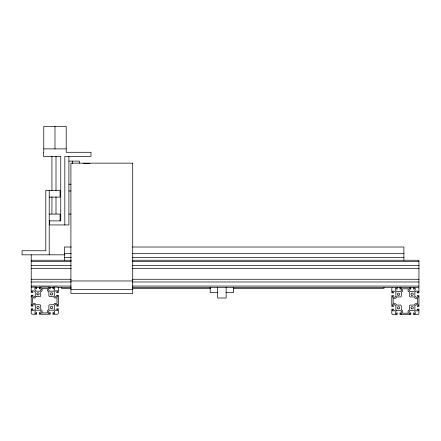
<?xml version="1.0" encoding="UTF-8"?>
<svg xmlns="http://www.w3.org/2000/svg" width="441" height="441" viewBox="0 0 441 441"><rect width="100%" height="100%" fill="white"/><g stroke="black" fill="none" stroke-linecap="round" stroke-linejoin="round"><path stroke-width="0.66" d="M43.78 148.893L66.189 148.893M68.906 161.114L79.43 161.114L79.43 163.176M83.167 163.319L89.958 163.319M68.906 184.2L70.94 184.2M68.906 190.992L70.94 190.992M49.21 197.105L60.075 197.105L60.075 190.319L45.814 190.319L45.814 250.753L22.05 250.753L22.05 254.826L64.893 254.826M49.21 214.083L60.075 214.083L60.075 220.875M68.906 214.078L70.94 214.078M49.21 220.875L60.753 220.875L60.753 156.362L43.438 156.362L43.438 152.288L43.78 152.288L43.78 126.418L66.189 126.418L66.189 152.288L90.973 152.288L90.973 156.362L64.827 156.362L64.827 224.949M71.277 247.015L64.386 247.015L64.386 260.256M132.57 247.015L403.912 247.015L403.912 260.256M64.386 253.349L71.277 253.349M132.57 253.349L403.912 253.349M64.386 257.544L71.277 257.544M132.57 257.544L403.912 257.544M31.217 260.256L71.277 260.256M132.454 260.256L418.95 260.256L418.95 287.422M31.217 261.618L71.161 261.618M132.454 261.618L418.95 261.618M31.217 265.691L71.161 265.691M132.454 265.691L418.95 265.691M31.217 268.409L71.161 268.409M132.454 268.409L418.95 268.409M31.217 279.269L71.161 279.269M132.454 279.269L418.95 279.269M70.913 280.967L132.702 280.967M31.217 281.986L71.161 281.986M132.454 281.986L418.95 281.986M31.217 286.06L71.161 286.06M132.454 286.06L418.95 286.06M36.724 287.422L39.481 287.422M49.811 287.422L53.256 287.422M58.074 287.422L71.161 287.422M132.454 287.422L392.093 287.422M71.062 288.331L61.437 288.331L61.437 287.466M132.272 288.331L210.671 288.331M233.366 288.331L383.979 288.331L383.979 287.466M70.913 289.456L132.702 289.456M217.65 292.576L210.181 292.576L210.181 287.223M226.134 292.576L233.603 292.576L233.603 287.223M413.52 287.422L413.52 289.12L414.198 289.12L414.198 288.1L415.213 288.1L415.213 290.134L414.198 291.495L410.124 291.495L409.105 290.134L409.105 288.1L410.124 288.1L410.124 289.12L410.803 289.12L410.803 287.422M399.937 287.422L399.937 289.12L400.615 289.12L400.615 288.1L401.635 288.1L401.635 290.134L400.615 291.495L396.542 291.495L395.522 290.134L395.522 288.1L396.542 288.1L396.542 289.12L397.22 289.12L397.22 287.422M226.134 287.223L226.134 298.006L217.65 298.006L217.65 287.223M72.296 161.114L72.296 163.661M68.906 156.362L68.906 224.949L49.552 224.949L49.552 220.875M56.001 156.362L56.001 190.655M56.001 196.829L56.001 213.973M54.982 126.418L54.982 148.893M51.928 156.362L51.928 190.655M51.928 196.829L51.928 213.973M49.21 190.319L49.21 254.826M31.217 254.826L31.217 287.422M35.969 296.6L34.949 297.962L32.573 297.962L32.573 303.391L34.949 303.391L35.969 304.753L40.043 304.753L40.726 305.431L40.726 309.505L42.082 310.525L42.082 312.901L47.512 312.901L47.512 310.525L48.874 309.505L48.874 305.431L49.552 304.753L53.626 304.753L54.645 303.391L57.021 303.391L57.021 297.962L54.645 297.962L53.626 296.6L49.552 296.6L48.874 295.922L48.874 291.848L47.512 290.828L47.512 288.453L42.082 288.453L42.082 290.828L40.726 291.848L40.726 295.922L40.043 296.6L35.969 296.6M41.063 289.814L40.043 291.17L35.969 291.17L34.949 289.814L34.949 287.775L35.969 287.775L35.969 288.794L36.647 288.794L36.647 287.097L32.573 287.097A1.356 1.356 0 0 0 31.217 288.453L31.217 292.526L32.915 292.526L32.915 291.848L31.895 291.848L31.895 290.828L33.935 290.828L35.291 291.848L35.291 295.922L33.935 296.942L31.895 296.942L31.895 295.922L32.915 295.922L32.915 295.244L31.217 295.244L31.217 306.109L32.915 306.109L32.915 305.431L31.895 305.431L31.895 304.411L33.935 304.411L35.291 305.431L35.291 309.505L33.935 310.525L31.895 310.525L31.895 309.505L32.915 309.505L32.915 308.827L31.217 308.827L31.217 312.901A1.356 1.356 0 0 0 32.573 314.257L36.647 314.257L36.647 312.559L35.969 312.559L35.969 313.579L34.949 313.579L34.949 311.539L35.969 310.183L40.043 310.183L41.063 311.539L41.063 313.579L40.043 313.579L40.043 312.559L39.365 312.559L39.365 314.257L50.23 314.257L50.23 312.559L49.552 312.559L49.552 313.579L48.532 313.579L48.532 311.539L49.552 310.183L53.626 310.183L54.645 311.539L54.645 313.579L53.626 313.579L53.626 312.559L52.948 312.559L52.948 314.257L57.021 314.257A1.356 1.356 0 0 0 58.377 312.901L58.377 308.827L56.68 308.827L56.68 309.505L57.699 309.505L57.699 310.525L55.665 310.525L54.304 309.505L54.304 305.431L55.665 304.411L57.699 304.411L57.699 305.431L56.68 305.431L56.68 306.109L58.377 306.109L58.377 295.244L56.68 295.244L56.68 295.922L57.699 295.922L57.699 296.942L55.665 296.942L54.304 295.922L54.304 291.848L55.665 290.828L57.699 290.828L57.699 291.848L56.68 291.848L56.68 292.526L58.377 292.526L58.377 288.453A1.356 1.356 0 0 0 57.021 287.097L52.948 287.097L52.948 288.794L53.626 288.794L53.626 287.775L54.645 287.775L54.645 289.814L53.626 291.17L49.552 291.17L48.532 289.814L48.532 287.775L49.552 287.775L49.552 288.794L50.23 288.794L50.23 287.097L39.365 287.097L39.365 288.794L40.043 288.794L40.043 287.775L41.063 287.775L41.063 289.814M396.542 296.925L395.522 298.287L393.146 298.287L393.146 303.717L395.522 303.717L396.542 305.073L400.615 305.073L401.293 305.756L401.293 309.83L402.655 310.844L402.655 313.226L408.085 313.226L408.085 310.844L409.441 309.83L409.441 305.756L410.124 305.073L414.198 305.073L415.213 303.717L417.594 303.717L417.594 298.287L415.213 298.287L414.198 296.925L410.124 296.925L409.441 296.247L409.441 292.174L408.085 291.154L408.085 288.778L402.655 288.778L402.655 291.154L401.293 292.174L401.293 296.247L400.615 296.925L396.542 296.925M396.542 310.508L395.522 311.864L395.522 313.904L396.542 313.904L396.542 312.884L397.22 312.884L397.22 314.582L393.146 314.582A1.356 1.356 0 0 1 391.79 313.226L391.79 309.147L393.488 309.147L393.488 309.83L392.468 309.83L392.468 310.844L394.502 310.844L395.864 309.83L395.864 305.756L394.502 304.737L392.468 304.737L392.468 305.756L393.488 305.756L393.488 306.434L391.79 306.434L391.79 295.569L393.488 295.569L393.488 296.247L392.468 296.247L392.468 297.267L394.502 297.267L395.864 296.247L395.864 292.174L394.502 291.154L392.468 291.154L392.468 292.174L393.488 292.174L393.488 292.852L391.79 292.852L391.79 288.778A1.356 1.356 0 0 1 393.146 287.422L417.594 287.422A1.356 1.356 0 0 1 418.95 288.778L418.95 292.852L417.252 292.852L417.252 292.174L418.272 292.174L418.272 291.154L416.232 291.154L414.876 292.174L414.876 296.247L416.232 297.267L418.272 297.267L418.272 296.247L417.252 296.247L417.252 295.569L418.95 295.569L418.95 306.434L417.252 306.434L417.252 305.756L418.272 305.756L418.272 304.737L416.232 304.737L414.876 305.756L414.876 309.83L416.232 310.844L418.272 310.844L418.272 309.83L417.252 309.83L417.252 309.147L418.95 309.147L418.95 313.226A1.356 1.356 0 0 1 417.594 314.582L413.52 314.582L413.52 312.884L414.198 312.884L414.198 313.904L415.213 313.904L415.213 311.864L414.198 310.508L410.124 310.508L409.105 311.864L409.105 313.904L410.124 313.904L410.124 312.884L410.803 312.884L410.803 314.582L399.937 314.582L399.937 312.884L400.615 312.884L400.615 313.904L401.635 313.904L401.635 311.864L400.615 310.508L396.542 310.508M132.702 163.153L70.913 163.153L70.913 293.53L132.702 293.53L132.702 163.153M411.58 295.211A1.152 1.152 0 0 0 413.316 294.208A1.152 1.152 0 0 0 411.58 293.21A1.152 1.152 0 0 0 411.58 295.211M398.002 295.211A1.152 1.152 0 0 0 399.733 294.208A1.152 1.152 0 0 0 398.002 293.21A1.152 1.152 0 0 0 398.002 295.211M411.58 308.788A1.152 1.152 0 0 0 413.316 307.79A1.152 1.152 0 0 0 411.58 306.793A1.152 1.152 0 0 0 411.58 308.788M398.002 308.788A1.152 1.152 0 0 0 399.733 307.79A1.152 1.152 0 0 0 398.002 306.793A1.152 1.152 0 0 0 398.002 308.788M51.013 308.468A1.152 1.152 0 0 0 52.744 307.465A1.152 1.152 0 0 0 51.013 306.467A1.152 1.152 0 0 0 51.013 308.468M37.43 308.468A1.152 1.152 0 0 0 39.161 307.465A1.152 1.152 0 0 0 37.43 306.467A1.152 1.152 0 0 0 37.43 308.468M51.013 294.886A1.152 1.152 0 0 0 52.744 293.888A1.152 1.152 0 0 0 51.013 292.885A1.152 1.152 0 0 0 51.013 294.886M37.193 294.704A1.152 1.152 0 0 0 39.122 294.186A1.152 1.152 0 0 0 37.711 292.769A1.152 1.152 0 0 0 37.193 294.704"/></g></svg>
